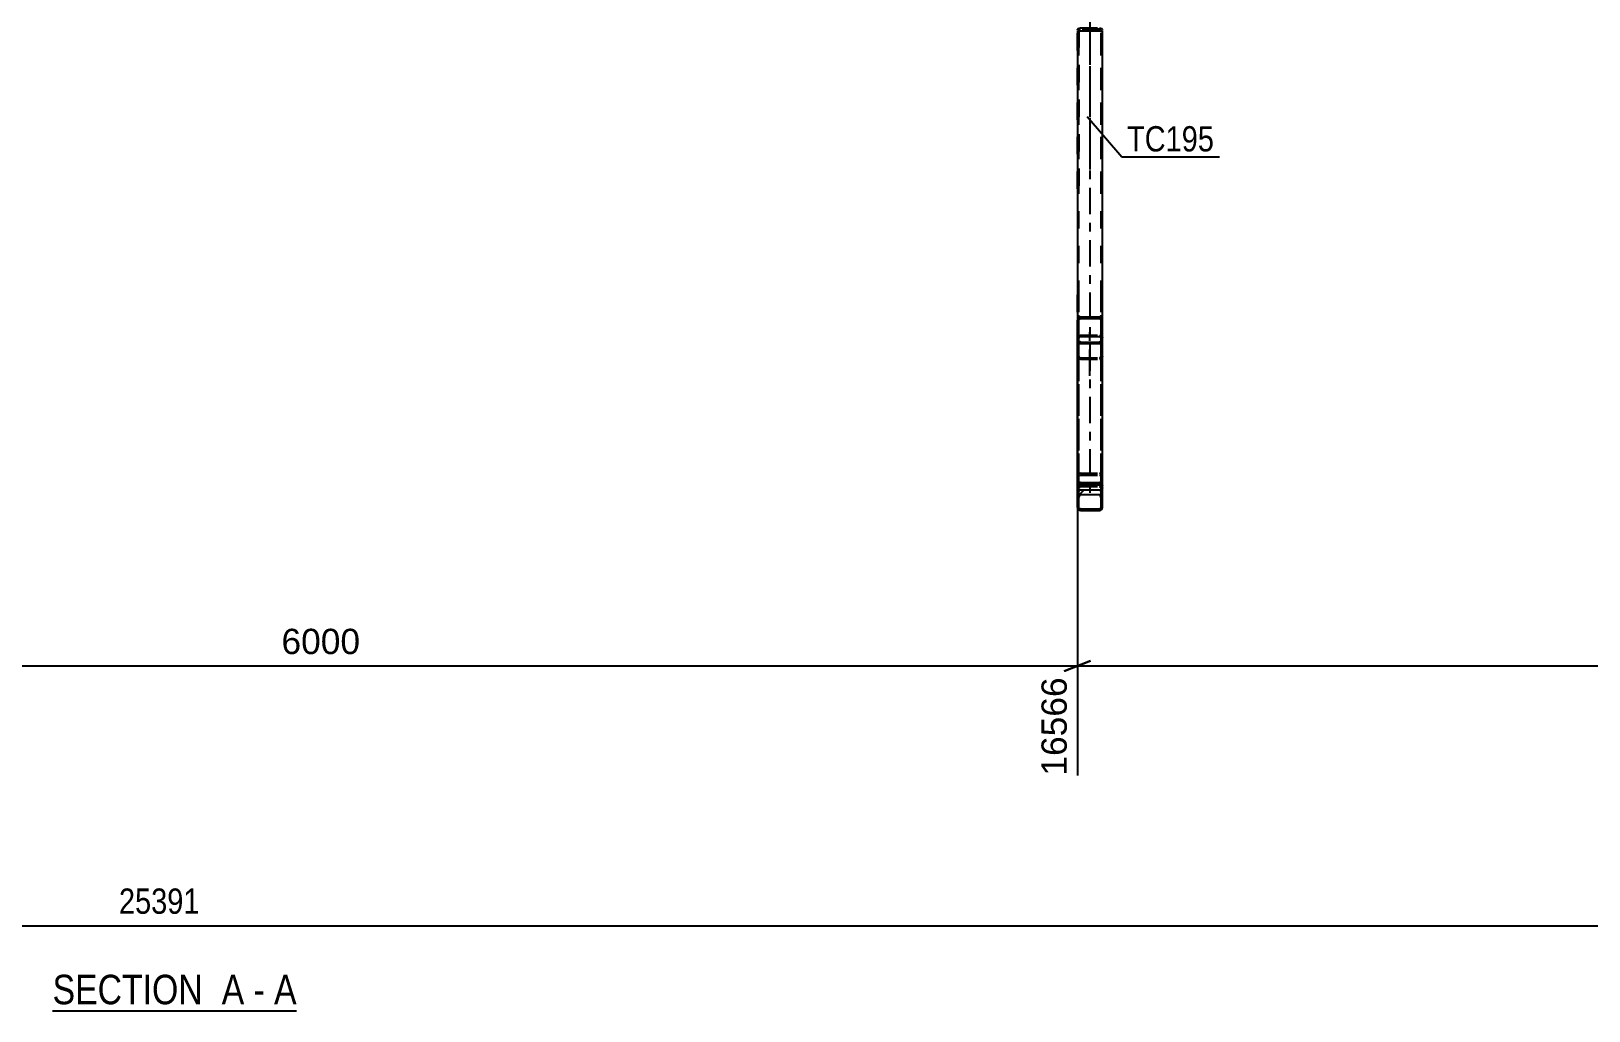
# Model space of a CAD drawing. Header units: millimetres. Extents: x -82 to 1107, y -546 to 295.
# Drawn here: x 322.6 to 499.1, y 92.9 to 203.8 of the extents above; entities that cross this region are included whole.
import ezdxf

# ---------------------------------------------------------------- set-up
doc = ezdxf.new("R2010")
doc.units = ezdxf.units.MM
doc.linetypes.add('DXK_LINE_DOT2', pattern=[3.9198, 1.9599, -1.9599])
doc.linetypes.add('DXK_LINE_DOT3', pattern=[5.9187, 2.979, -0.9799, 0.9799, -0.9799])
doc.styles.add('Arial', font='ARIAL.TTF', dxfattribs={"height": 0.2})
doc.styles.add('Arial Narrow', font='ARIALN.TTF', dxfattribs={"height": 0.2})

# ---------------------------------------------------------------- blocks, each defined once
blk = doc.blocks.new('Unknown-761553693-20 - 3219')
at = {"color": 6, "linetype": 'Continuous'}
blk.add_line((325.04, 92.85), (352.69, 92.85), dxfattribs=at)
at = {"color": 0, "linetype": 'Continuous'}
for points in [[(343.15, 93.6), (343.15, 97.1), (325.04, 97.1), (325.04, 93.6)], [(346.76, 93.6), (346.76, 97.1), (344.2, 97.1), (344.2, 93.6)], [(349.08, 93.6), (349.08, 97.1), (347.81, 97.1), (347.81, 93.6)], [(352.69, 93.6), (352.69, 97.1), (350.13, 97.1), (350.13, 93.6)]]:
    blk.add_wipeout(points, dxfattribs=at)
at = {"color": 7, "linetype": 'Continuous', "style": 'Arial Narrow'}
for s, p in [('SECTION ', (325.04, 93.6)), ('A', (344.2, 93.6)), ('A', (350.13, 93.6)), ('-', (347.81, 93.6))]:
    blk.add_text(s, height=3.34, dxfattribs=at).set_placement(p)
blk = doc.blocks.new('Part-761553693-3292 - 3219')
at = {"linetype": 'Continuous'}
h = blk.add_hatch(dxfattribs=at)
h.set_pattern_fill('', scale=0.7, style=0, pattern_type=0)
h.set_pattern_definition([(45, (443.9859, 152.3616), (-1.5715, 1.5715), [])])
h.paths.add_polyline_path([(443.99, 151.86), (443.99, 152.36), (443.96, 152.5), (443.89, 152.62), (443.77, 152.7), (443.64, 152.72), (441.47, 152.72), (441.34, 152.7), (441.23, 152.62), (441.15, 152.5), (441.13, 152.36), (441.13, 151.86), (441.3, 151.86), (441.3, 152.36), (441.31, 152.43), (441.35, 152.49), (441.41, 152.53), (441.47, 152.54), (443.64, 152.54), (443.71, 152.53), (443.76, 152.49), (443.8, 152.43), (443.81, 152.36), (443.81, 151.86)])
at = {"color": 2, "linetype": 'Continuous'}
for p, q in [((441.15, 152.5), (441.13, 152.36)), ((441.13, 152.36), (441.13, 151.86)), ((441.13, 151.86), (441.3, 151.86)), ((441.3, 152.36), (441.31, 152.43)), ((441.31, 152.37), (441.3, 152.31)), ((441.3, 151.86), (441.3, 152.36)), ((441.31, 152.43), (441.35, 152.49)), ((441.35, 152.42), (441.31, 152.37)), ((441.47, 152.72), (441.34, 152.7)), ((441.35, 152.49), (441.41, 152.53)), ((441.41, 152.46), (441.35, 152.42)), ((441.41, 152.53), (441.47, 152.54)), ((441.45, 152.47), (441.41, 152.46)), ((441.47, 152.72), (443.64, 152.72)), ((441.47, 152.54), (443.64, 152.54)), ((443.77, 152.7), (443.64, 152.72)), ((443.64, 152.54), (443.71, 152.53)), ((443.66, 152.47), (443.71, 152.46)), ((443.71, 152.53), (443.76, 152.49)), ((443.76, 152.42), (443.71, 152.46)), ((443.76, 152.49), (443.8, 152.43)), ((443.8, 152.37), (443.76, 152.42)), ((443.8, 152.43), (443.81, 152.36)), ((443.81, 152.31), (443.8, 152.37)), ((443.81, 151.86), (443.81, 152.36)), ((443.81, 151.86), (443.99, 151.86)), ((443.99, 152.36), (443.96, 152.5)), ((443.99, 151.86), (443.99, 152.36))]:
    blk.add_line(p, q, dxfattribs=at)
at = {"color": 7, "linetype": 'DXK_LINE_DOT2'}
for p, q in [((441.13, 152.31), (441.15, 152.43)), ((441.13, 151.86), (441.13, 152.36)), ((441.15, 152.43), (441.23, 152.54)), ((441.23, 152.54), (441.34, 152.61)), ((441.3, 151.86), (441.3, 152.36)), ((441.34, 152.61), (441.47, 152.63)), ((441.47, 152.47), (441.45, 152.47)), ((441.47, 152.63), (443.64, 152.63)), ((441.47, 152.47), (443.64, 152.47)), ((443.64, 152.63), (443.77, 152.61)), ((443.64, 152.47), (443.66, 152.47)), ((443.77, 152.61), (443.89, 152.54)), ((443.81, 151.86), (443.81, 152.36)), ((443.89, 152.54), (443.96, 152.43)), ((443.96, 152.43), (443.99, 152.31)), ((443.99, 151.86), (443.99, 152.36))]:
    blk.add_line(p, q, dxfattribs=at)
at = {"color": 2, "linetype": 'Continuous'}
for centre, start, end in [((441.48, 152.37), 114.1333, 159.07), ((443.63, 152.37), 20.93, 65.8667)]:
    blk.add_arc(centre, 0.353, start, end, dxfattribs=at)
blk = doc.blocks.new('Part-761553693-3254 - 3219')
at = {"linetype": 'Continuous'}
h = blk.add_hatch(dxfattribs=at)
h.set_pattern_fill('', scale=0.7, style=0, pattern_type=0)
h.set_pattern_definition([(45, (443.7741, 149.5776), (-1.5715, 1.5715), [])])
h.paths.add_polyline_path([(443.64, 149.55), (443.77, 149.58), (443.89, 149.65), (443.96, 149.76), (443.99, 149.89), (443.99, 150.12), (443.81, 150.12), (443.81, 149.89), (443.8, 149.83), (443.76, 149.77), (443.71, 149.74), (443.64, 149.72), (441.47, 149.72), (441.41, 149.74), (441.35, 149.77), (441.31, 149.83), (441.3, 149.89), (441.3, 150.12), (441.13, 150.12), (441.13, 149.89), (441.15, 149.76), (441.23, 149.65), (441.34, 149.58), (441.47, 149.55)])
at = {"color": 7, "linetype": 'DXK_LINE_DOT2'}
for p, q in [((441.15, 152.2), (441.13, 152.07)), ((441.13, 150.12), (441.13, 152.07)), ((441.23, 152.31), (441.15, 152.2)), ((441.34, 152.38), (441.23, 152.31)), ((441.3, 152.07), (441.31, 152.13)), ((441.3, 150.12), (441.3, 152.07)), ((441.31, 152.13), (441.35, 152.19)), ((441.47, 152.41), (441.34, 152.38)), ((441.35, 152.19), (441.41, 152.22)), ((441.41, 152.22), (441.47, 152.24)), ((441.47, 152.41), (443.64, 152.41)), ((441.47, 152.24), (443.64, 152.24)), ((443.77, 152.38), (443.64, 152.41)), ((443.64, 152.24), (443.71, 152.22)), ((443.71, 152.22), (443.76, 152.19)), ((443.76, 152.19), (443.8, 152.13)), ((443.89, 152.31), (443.77, 152.38)), ((443.8, 152.13), (443.81, 152.07)), ((443.81, 150.12), (443.81, 152.07)), ((443.96, 152.2), (443.89, 152.31)), ((443.99, 152.07), (443.96, 152.2)), ((443.99, 150.12), (443.99, 152.07))]:
    blk.add_line(p, q, dxfattribs=at)
at = {"color": 2, "linetype": 'Continuous'}
for p, q in [((441.13, 149.89), (441.13, 150.12)), ((441.13, 150.12), (441.3, 150.12)), ((441.3, 149.89), (441.3, 150.12)), ((443.81, 149.89), (443.81, 150.12)), ((443.81, 150.12), (443.99, 150.12)), ((443.99, 149.89), (443.99, 150.12)), ((441.13, 149.89), (441.15, 149.76)), ((441.31, 149.83), (441.3, 149.89)), ((441.35, 149.77), (441.31, 149.83)), ((441.34, 149.58), (441.47, 149.55)), ((441.41, 149.74), (441.35, 149.77)), ((441.47, 149.72), (441.41, 149.74)), ((441.47, 149.72), (443.64, 149.72)), ((441.47, 149.55), (443.64, 149.55)), ((443.71, 149.74), (443.64, 149.72)), ((443.64, 149.55), (443.77, 149.58)), ((443.76, 149.77), (443.71, 149.74)), ((443.8, 149.83), (443.76, 149.77)), ((443.81, 149.89), (443.8, 149.83)), ((443.96, 149.76), (443.99, 149.89))]:
    blk.add_line(p, q, dxfattribs=at)
at = {"color": 7, "linetype": 'DXK_LINE_DOT3'}
blk.add_line((442.56, 150.98), (442.56, 150.98), dxfattribs=at)
at = {"color": 2, "linetype": 'Continuous'}
for centre, start, end in [((441.47, 149.89), 202.5, 247.5), ((443.64, 149.89), 292.5, 337.5)]:
    blk.add_arc(centre, 0.343, start, end, dxfattribs=at)
blk = doc.blocks.new('Part-761553693-3320 - 3219')
at = {"linetype": 'Continuous'}
h = blk.add_hatch(dxfattribs=at)
h.set_pattern_fill('', scale=0.7, style=0, pattern_type=0)
h.set_pattern_definition([(45, (443.9858, 150.8217), (-1.5715, 1.5715), [])])
h.paths.add_polyline_path([(443.99, 150.12), (443.99, 150.82), (443.96, 151.22), (443.89, 151.57), (443.77, 151.79), (443.64, 151.87), (441.47, 151.87), (441.34, 151.79), (441.23, 151.57), (441.15, 151.22), (441.13, 150.82), (441.13, 150.12), (441.3, 150.12), (441.3, 150.82), (441.31, 151.02), (441.35, 151.19), (441.41, 151.31), (441.47, 151.35), (443.64, 151.35), (443.71, 151.31), (443.76, 151.19), (443.8, 151.02), (443.81, 150.82), (443.81, 150.12)])
at = {"color": 2, "linetype": 'Continuous'}
for p, q in [((443.64, 203.84), (441.13, 203.84)), ((441.13, 203.84), (441.13, 171.09)), ((443.99, 203.84), (443.64, 203.84)), ((443.99, 171.1), (443.99, 203.84)), ((441.13, 152.36), (441.13, 167.01)), ((443.99, 152.36), (443.99, 167)), ((441.13, 150.82), (441.13, 151.86)), ((441.47, 151.87), (441.34, 151.79)), ((441.47, 151.87), (443.64, 151.87)), ((443.77, 151.79), (443.64, 151.87)), ((443.99, 150.82), (443.99, 151.86)), ((441.15, 151.22), (441.13, 150.82)), ((441.13, 150.12), (441.13, 150.82)), ((441.13, 150.12), (441.3, 150.12)), ((441.3, 150.82), (441.31, 151.02)), ((441.3, 150.12), (441.3, 150.82)), ((441.41, 151.31), (441.47, 151.35)), ((441.47, 151.35), (443.64, 151.35)), ((443.64, 151.35), (443.71, 151.31)), ((443.8, 151.02), (443.81, 150.82)), ((443.81, 150.12), (443.81, 150.82)), ((443.81, 150.12), (443.99, 150.12)), ((443.99, 150.82), (443.96, 151.22)), ((443.99, 150.12), (443.99, 150.82))]:
    blk.add_line(p, q, dxfattribs=at)
at = {"color": 7, "linetype": 'DXK_LINE_DOT2'}
for p, q in [((441.3, 150.12), (441.3, 203.84)), ((443.71, 203.84), (443.76, 203.84)), ((443.76, 203.84), (443.77, 203.84)), ((443.77, 203.84), (443.8, 203.84)), ((443.8, 203.84), (443.81, 203.84)), ((443.81, 150.12), (443.81, 203.84)), ((441.13, 167.01), (441.13, 171.09)), ((443.99, 167), (443.99, 171.1)), ((441.13, 151.86), (441.13, 152.36)), ((441.13, 152.07), (441.15, 152.2)), ((441.15, 152.2), (441.23, 152.31)), ((441.23, 152.31), (441.34, 152.38)), ((441.31, 152.13), (441.3, 152.07)), ((441.35, 152.19), (441.31, 152.13)), ((441.34, 152.38), (441.47, 152.41)), ((441.41, 152.22), (441.35, 152.19)), ((441.47, 152.24), (441.41, 152.22)), ((441.47, 152.41), (443.64, 152.41)), ((441.47, 152.24), (443.64, 152.24)), ((443.64, 152.41), (443.77, 152.38)), ((443.71, 152.22), (443.64, 152.24)), ((443.76, 152.19), (443.71, 152.22)), ((443.8, 152.13), (443.76, 152.19)), ((443.77, 152.38), (443.89, 152.31)), ((443.81, 152.07), (443.8, 152.13)), ((443.89, 152.31), (443.96, 152.2)), ((443.96, 152.2), (443.99, 152.07)), ((443.99, 151.86), (443.99, 152.36)), ((441.13, 150.12), (441.13, 150.82)), ((443.99, 150.12), (443.99, 150.82))]:
    blk.add_line(p, q, dxfattribs=at)
at = {"color": 7, "linetype": 'DXK_LINE_DOT3'}
blk.add_line((442.56, 203.84), (442.56, 150.98), dxfattribs=at)
at = {"color": 2, "linetype": 'Continuous'}
for centre, radius, start, end in [((442.42, 151.13), 1.26, 148.2581, 175.6703), ((442.7, 151.13), 1.26, 4.3297, 31.7419), ((441.94, 150.98), 0.632, 148.2581, 175.6703), ((443.17, 150.98), 0.632, 4.3297, 31.7419)]:
    blk.add_arc(centre, radius, start, end, dxfattribs=at)
blk = doc.blocks.new('Part-761553693-3409 - 3219')
at = {"color": 7, "linetype": 'DXK_LINE_DOT3'}
blk.add_line((442.56, 210.87), (442.56, 187.31), dxfattribs=at)
at = {"color": 7, "linetype": 'DXK_LINE_DOT2'}
for p, q in [((441.13, 203.94), (441.15, 204)), ((441.13, 185.97), (441.13, 203.94)), ((443.99, 203.84), (441.13, 203.84)), ((441.15, 204.03), (441.23, 204.12)), ((441.15, 204), (441.15, 204.03)), ((441.23, 204.12), (441.34, 204.18)), ((441.31, 203.98), (441.3, 203.94)), ((441.3, 203.94), (441.3, 185.97)), ((441.34, 204), (441.31, 203.98)), ((441.34, 204.18), (441.39, 204.19)), ((441.35, 204.02), (441.34, 204)), ((441.41, 204.05), (441.35, 204.02)), ((441.39, 204.19), (441.47, 204.21)), ((441.47, 204.06), (441.41, 204.05)), ((441.47, 204.21), (443.64, 204.21)), ((443.64, 204.06), (441.47, 204.06)), ((443.64, 204.21), (443.72, 204.19)), ((443.71, 204.05), (443.64, 204.06)), ((443.76, 204.02), (443.71, 204.05)), ((443.72, 204.19), (443.77, 204.18)), ((443.78, 204), (443.76, 204.02)), ((443.77, 204.18), (443.89, 204.12)), ((443.8, 203.98), (443.78, 204)), ((443.81, 203.94), (443.8, 203.98)), ((443.81, 185.97), (443.81, 203.94)), ((443.96, 204.03), (443.89, 204.12)), ((443.96, 204.03), (443.97, 204)), ((443.97, 204), (443.99, 203.94)), ((443.99, 185.97), (443.99, 203.94))]:
    blk.add_line(p, q, dxfattribs=at)
blk = doc.blocks.new('Part-761553693-8361 - 3219')
at = {"color": 7, "linetype": 'DXK_LINE_DOT2'}
for p, q in [((441.13, 152.41), (441.13, 174.4)), ((441.3, 152.41), (441.3, 174.4)), ((443.81, 152.41), (443.81, 174.4)), ((443.99, 152.41), (443.99, 174.4)), ((441.23, 153.63), (441.15, 153.48)), ((441.34, 153.73), (441.23, 153.63)), ((441.47, 153.76), (441.34, 153.73)), ((441.41, 153.52), (441.47, 153.54)), ((441.47, 153.76), (443.64, 153.76)), ((441.47, 153.54), (443.64, 153.54)), ((443.77, 153.73), (443.64, 153.76)), ((443.64, 153.54), (443.71, 153.52)), ((443.89, 153.63), (443.77, 153.73)), ((443.96, 153.48), (443.89, 153.63)), ((441.15, 153.48), (441.13, 153.31)), ((443.99, 152.41), (441.13, 152.41)), ((441.3, 153.31), (441.31, 153.39)), ((441.31, 153.39), (441.35, 153.47)), ((441.35, 153.47), (441.41, 153.52)), ((443.71, 153.52), (443.76, 153.47)), ((443.76, 153.47), (443.8, 153.39)), ((443.8, 153.39), (443.81, 153.31)), ((443.99, 153.31), (443.96, 153.48))]:
    blk.add_line(p, q, dxfattribs=at)
blk = doc.blocks.new('Part-761553693-8372 - 3219')
at = {"linetype": 'Continuous'}
h = blk.add_hatch(dxfattribs=at)
h.set_pattern_fill('', scale=0.7, style=0, pattern_type=0)
h.set_pattern_definition([(45, (443.7742, 168.4637), (-1.5715, 1.5715), [])])
h.paths.add_polyline_path([(443.64, 168.44), (443.77, 168.46), (443.89, 168.54), (443.96, 168.66), (443.99, 168.8), (443.99, 171.1), (443.96, 171.23), (443.89, 171.35), (443.77, 171.43), (443.64, 171.46), (441.47, 171.46), (441.34, 171.43), (441.23, 171.35), (441.15, 171.23), (441.13, 171.1), (441.13, 168.8), (441.15, 168.66), (441.23, 168.54), (441.34, 168.46), (441.47, 168.44)])
h.paths.add_polyline_path([(441.41, 168.63), (441.35, 168.67), (441.31, 168.73), (441.3, 168.8), (441.3, 171.1), (441.31, 171.16), (441.35, 171.22), (441.41, 171.26), (441.47, 171.28), (443.64, 171.28), (443.71, 171.26), (443.76, 171.22), (443.8, 171.16), (443.81, 171.1), (443.81, 168.8), (443.8, 168.73), (443.76, 168.67), (443.71, 168.63), (443.64, 168.62), (441.47, 168.62)])
at = {"color": 2, "linetype": 'Continuous'}
for p, q in [((441.15, 171.23), (441.13, 171.1)), ((441.31, 171.16), (441.35, 171.22)), ((441.47, 171.46), (441.34, 171.43)), ((441.35, 171.22), (441.41, 171.26)), ((441.41, 171.26), (441.47, 171.28)), ((441.47, 171.46), (443.64, 171.46)), ((441.47, 171.28), (443.64, 171.28)), ((443.77, 171.43), (443.64, 171.46)), ((443.64, 171.28), (443.71, 171.26)), ((443.71, 171.26), (443.76, 171.22)), ((443.76, 171.22), (443.8, 171.16)), ((443.99, 171.1), (443.96, 171.23)), ((441.13, 168.8), (441.13, 171.1)), ((441.3, 171.1), (441.31, 171.16)), ((441.3, 168.8), (441.3, 171.1)), ((443.8, 171.16), (443.81, 171.1)), ((443.81, 168.8), (443.81, 171.1)), ((443.99, 168.8), (443.99, 171.1)), ((441.13, 167.01), (441.13, 168.8)), ((441.13, 168.8), (441.15, 168.66)), ((441.31, 169.12), (441.3, 169.06)), ((441.31, 168.73), (441.3, 168.8)), ((441.35, 169.17), (441.31, 169.12)), ((441.35, 168.67), (441.31, 168.73)), ((441.34, 168.46), (441.47, 168.44)), ((441.41, 169.21), (441.35, 169.17)), ((441.41, 168.63), (441.35, 168.67)), ((441.47, 169.22), (441.41, 169.21)), ((441.47, 168.62), (441.41, 168.63)), ((443.64, 169.22), (441.47, 169.22)), ((441.47, 168.62), (443.64, 168.62)), ((441.47, 168.44), (443.64, 168.44)), ((443.71, 169.21), (443.64, 169.22)), ((443.71, 168.63), (443.64, 168.62)), ((443.64, 168.44), (443.77, 168.46)), ((443.76, 169.17), (443.71, 169.21)), ((443.76, 168.67), (443.71, 168.63)), ((443.8, 169.12), (443.76, 169.17)), ((443.8, 168.73), (443.76, 168.67)), ((443.81, 169.06), (443.8, 169.12)), ((443.81, 168.8), (443.8, 168.73)), ((443.96, 168.66), (443.99, 168.8)), ((443.99, 167.01), (443.99, 168.8)), ((441.15, 166.88), (441.13, 167.01)), ((441.23, 166.78), (441.15, 166.88)), ((441.34, 166.71), (441.23, 166.78)), ((441.46, 166.68), (441.34, 166.71)), ((443.65, 166.68), (443.77, 166.71)), ((443.89, 166.78), (443.77, 166.71)), ((443.96, 166.88), (443.89, 166.78)), ((443.99, 167.01), (443.96, 166.88))]:
    blk.add_line(p, q, dxfattribs=at)
at = {"color": 7, "linetype": 'DXK_LINE_DOT2'}
for p, q in [((441.13, 168.8), (441.13, 171.1)), ((441.3, 167.01), (441.3, 171.1)), ((443.81, 167.01), (443.81, 171.1)), ((443.99, 168.8), (443.99, 171.1)), ((441.13, 169.06), (441.15, 169.18)), ((441.15, 169.18), (441.23, 169.29)), ((441.23, 169.29), (441.34, 169.36)), ((441.34, 169.36), (441.47, 169.38)), ((441.47, 169.38), (443.64, 169.38)), ((441.47, 169.22), (441.47, 169.22)), ((443.64, 169.38), (443.77, 169.36)), ((443.64, 169.22), (443.64, 169.22)), ((443.77, 169.36), (443.89, 169.29)), ((443.89, 169.29), (443.96, 169.18)), ((443.96, 169.18), (443.99, 169.06)), ((441.3, 167.01), (441.31, 166.94)), ((441.31, 166.94), (441.35, 166.89)), ((441.35, 166.89), (441.41, 166.86)), ((441.41, 166.86), (441.47, 166.84)), ((441.47, 166.68), (441.46, 166.68)), ((441.47, 166.84), (443.64, 166.84)), ((441.47, 166.68), (443.64, 166.68)), ((443.64, 166.84), (443.71, 166.86)), ((443.64, 166.68), (443.65, 166.68)), ((443.71, 166.86), (443.76, 166.89)), ((443.76, 166.89), (443.8, 166.94)), ((443.8, 166.94), (443.81, 167.01))]:
    blk.add_line(p, q, dxfattribs=at)
at = {"color": 7, "linetype": 'DXK_LINE_DOT3'}
blk.add_line((442.56, 164.78), (442.56, 169.95), dxfattribs=at)
at = {"color": 2, "linetype": 'Continuous'}
for centre, start, end in [((441.48, 171.11), 114.1333, 159.07), ((443.63, 171.11), 20.93, 65.8667), ((441.48, 168.79), 200.93, 245.8667), ((443.63, 168.79), 294.1333, 339.07)]:
    blk.add_arc(centre, 0.353, start, end, dxfattribs=at)
blk = doc.blocks.new('StraightDimension-761553693-3873 - 3219')
at = {"color": 7, "linetype": 'Continuous'}
blk.add_line((-0.71, 102.5), (674.97, 102.5), dxfattribs=at)
at = {"color": 0}
blk.add_wipeout([(342.3, 103.25), (342.3, 107.45), (331.96, 107.45), (331.96, 103.25)], dxfattribs=at)
at = {"color": 3, "style": 'Arial Narrow'}
blk.add_text('25391', height=2.863, dxfattribs=at).set_placement((332.56, 103.85))
blk = doc.blocks.new('StraightDimension-761553693-29159 - 3219')
at = {"color": 7, "linetype": 'Continuous'}
for p, q in [((441.13, 202.84), (441.13, 119.5)), ((612.56, 202.84), (612.56, 119.5)), ((442.63, 132.52), (439.63, 131.32)), ((611.06, 131.32), (614.06, 132.52)), ((441.13, 131.92), (612.56, 131.92))]:
    blk.add_line(p, q, dxfattribs=at)
at = {"color": 0}
blk.add_wipeout([(531.89, 132.67), (531.89, 136.87), (521.8, 136.87), (521.8, 132.67)], dxfattribs=at)
at = {"color": 0, "linetype": 'Continuous'}
blk.add_wipeout([(611.96, 131.22), (607.76, 131.22), (607.76, 118.9), (611.96, 118.9)], dxfattribs=at)
at = {"color": 3, "style": 'Arial'}
blk.add_text('6000', height=2.865, dxfattribs=at).set_placement((522.4, 133.27))
at = {"color": 3, "linetype": 'Continuous', "style": 'Arial'}
blk.add_text('22566', height=2.865, rotation=90.0002, dxfattribs=at).set_placement((611.36, 119.5))
blk = doc.blocks.new('StraightDimension-761553693-29160 - 3219')
at = {"color": 7, "linetype": 'Continuous'}
for p, q in [((269.7, 202.84), (269.7, 119.5)), ((441.13, 202.84), (441.13, 119.5)), ((271.2, 132.52), (268.2, 131.32)), ((439.63, 131.32), (442.63, 132.52)), ((269.7, 131.92), (441.13, 131.92))]:
    blk.add_line(p, q, dxfattribs=at)
at = {"color": 0}
blk.add_wipeout([(360.46, 132.67), (360.46, 136.87), (350.37, 136.87), (350.37, 132.67)], dxfattribs=at)
at = {"color": 0, "linetype": 'Continuous'}
blk.add_wipeout([(440.53, 131.22), (436.33, 131.22), (436.33, 118.9), (440.53, 118.9)], dxfattribs=at)
at = {"color": 3, "style": 'Arial'}
blk.add_text('6000', height=2.865, dxfattribs=at).set_placement((350.97, 133.27))
at = {"color": 3, "linetype": 'Continuous', "style": 'Arial'}
blk.add_text('16566', height=2.865, rotation=90.0002, dxfattribs=at).set_placement((439.93, 119.5))
blk = doc.blocks.new('Mark-761553693-3316 - 3219')
at = {"color": 0}
blk.add_wipeout([(456.63, 190.21), (456.63, 193.21), (446.76, 193.21), (446.76, 190.21)], dxfattribs=at)
blk.add_wipeout([(456.63, 190.21), (456.63, 193.21), (446.76, 193.21), (446.76, 190.21)], dxfattribs=at)
at = {"color": 30, "linetype": 'Continuous'}
for p, q in [((442.23, 194.15), (446.16, 189.61)), ((446.16, 189.61), (457.23, 189.61))]:
    blk.add_line(p, q, dxfattribs=at)
at = {"color": 3, "style": 'Arial Narrow'}
blk.add_text('TC195', height=2.863, dxfattribs=at).set_placement((446.76, 190.21))

msp = doc.modelspace()

# ---------------------------------------------------------------- block references
for name in ['Part-761553693-3409 - 3219', 'Part-761553693-3320 - 3219', 'Part-761553693-8361 - 3219', 'Part-761553693-8372 - 3219', 'Part-761553693-3292 - 3219', 'Part-761553693-3254 - 3219', 'Unknown-761553693-20 - 3219']:
    msp.add_blockref(name, (0, 0))

# ---------------------------------------------------------------- next in the draw order: block references
msp.add_blockref('StraightDimension-761553693-3873 - 3219', (0, 0))

# ---------------------------------------------------------------- next in the draw order: block references
msp.add_blockref('StraightDimension-761553693-29159 - 3219', (0, 0))

# ---------------------------------------------------------------- next in the draw order: block references
msp.add_blockref('StraightDimension-761553693-29160 - 3219', (0, 0))

# ---------------------------------------------------------------- next in the draw order: block references
msp.add_blockref('Mark-761553693-3316 - 3219', (0, 0))

doc.saveas('drawing.dxf')
